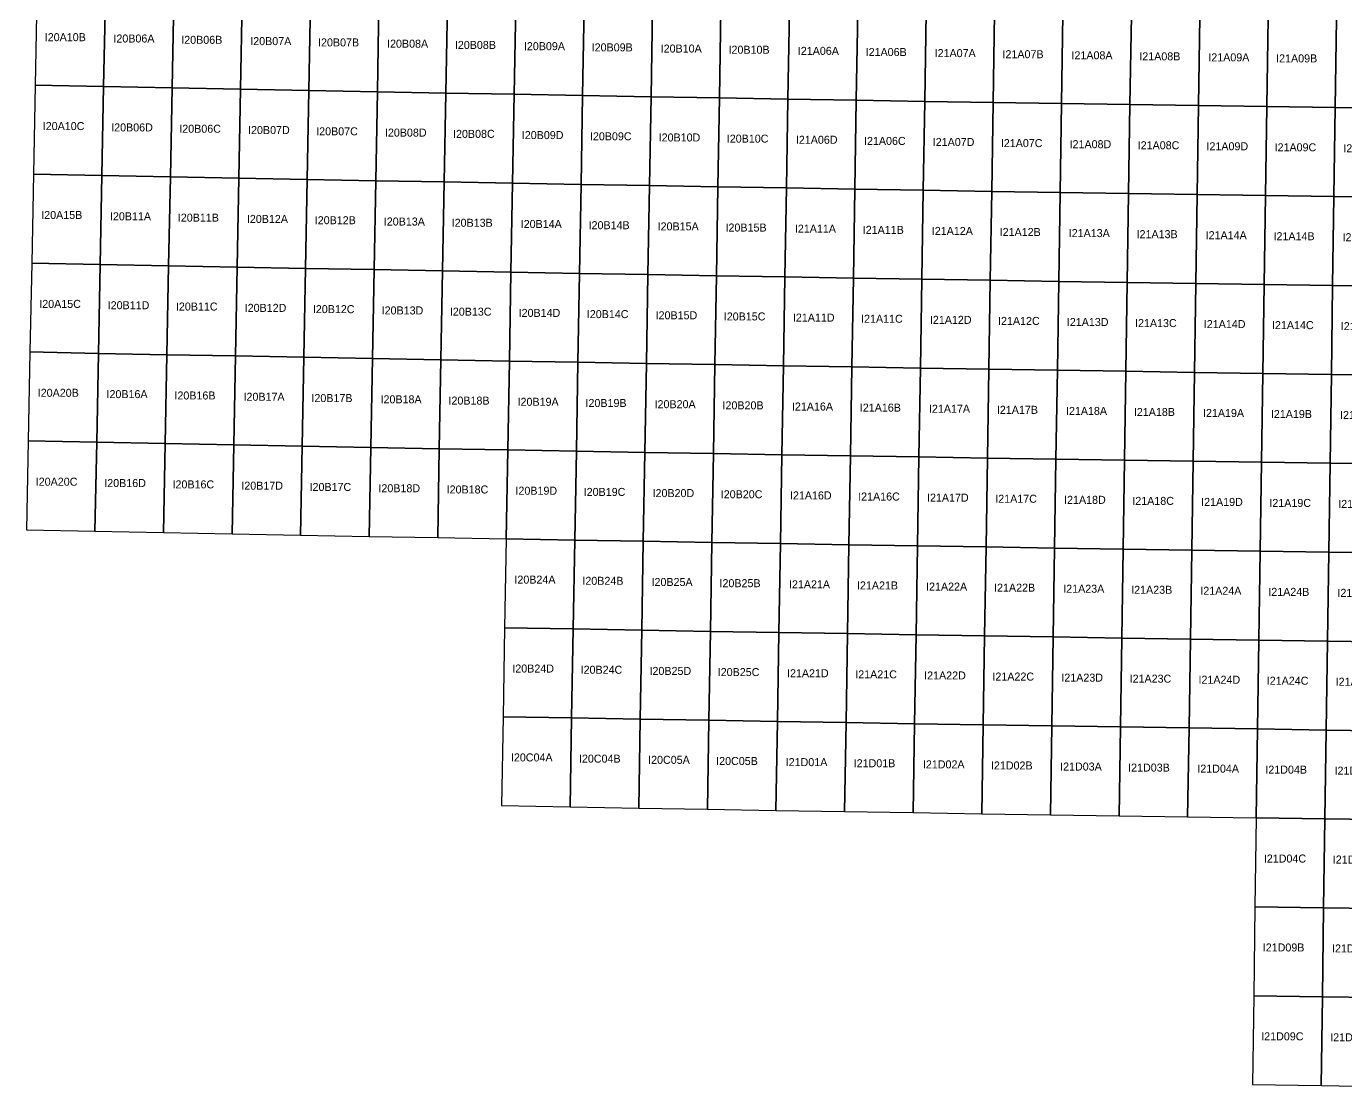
# Model space of a CAD drawing. Extents: x 333963 to 497885, y 4379816 to 4501773.
# Drawn here: x 347980 to 389189, y 4391445 to 4424548 of the extents above; entities that cross this region are included whole.
import ezdxf

# ---------------------------------------------------------------- set-up
doc = ezdxf.new("R2010")
doc.units = 0
doc.layers.add('PINDEX_5000', color=7, linetype='Continuous')

msp = doc.modelspace()

# ---------------------------------------------------------------- linework, layer by layer
at = {"layer": 'PINDEX_5000'}
for p, q in [((348311, 4425486), (348256, 4422710)), ((350448, 4425444), (350393, 4422668)), ((350393, 4422668), (350448, 4425444)), ((352584, 4425402), (352531, 4422626)), ((352531, 4422626), (352584, 4425402)), ((354721, 4425361), (354668, 4422585)), ((354668, 4422585), (354721, 4425361)), ((356857, 4425321), (356805, 4422545)), ((356805, 4422545), (356857, 4425321)), ((358994, 4425281), (358943, 4422505)), ((358943, 4422505), (358994, 4425281)), ((361131, 4425242), (361080, 4422466)), ((361080, 4422466), (361131, 4425242)), ((363267, 4425203), (363217, 4422427)), ((363217, 4422427), (363267, 4425203)), ((365404, 4425165), (365355, 4422389)), ((365355, 4422389), (365404, 4425165)), ((367540, 4425128), (367492, 4422352)), ((367492, 4422352), (367540, 4425128)), ((369677, 4425091), (369629, 4422315)), ((369629, 4422315), (369677, 4425091)), ((371813, 4425055), (371767, 4422279)), ((371767, 4422279), (371813, 4425055)), ((373950, 4425019), (373904, 4422243)), ((373904, 4422243), (373950, 4425019)), ((376086, 4424984), (376041, 4422208)), ((376041, 4422208), (376086, 4424984)), ((378223, 4424950), (378178, 4422174)), ((378178, 4422174), (378223, 4424950)), ((380359, 4424916), (380316, 4422140)), ((380316, 4422140), (380359, 4424916)), ((382496, 4424883), (382453, 4422107)), ((382453, 4422107), (382496, 4424883)), ((384632, 4424850), (384590, 4422074)), ((384590, 4422074), (384632, 4424850)), ((386769, 4424818), (386728, 4422042)), ((386728, 4422042), (386769, 4424818)), ((388905, 4424787), (388865, 4422011)), ((388865, 4422011), (388905, 4424787)), ((348256, 4422710), (348201, 4419934)), ((348256, 4422710), (350393, 4422668)), ((350393, 4422668), (348256, 4422710)), ((350393, 4422668), (350339, 4419892)), ((350339, 4419892), (350393, 4422668)), ((350393, 4422668), (352531, 4422626)), ((352531, 4422626), (350393, 4422668)), ((352531, 4422626), (352477, 4419850)), ((352477, 4419850), (352531, 4422626)), ((352531, 4422626), (354668, 4422585)), ((354668, 4422585), (352531, 4422626)), ((354668, 4422585), (354615, 4419809)), ((354615, 4419809), (354668, 4422585)), ((354668, 4422585), (356805, 4422545)), ((356805, 4422545), (354668, 4422585)), ((356805, 4422545), (356753, 4419769)), ((356753, 4419769), (356805, 4422545)), ((356805, 4422545), (358943, 4422505)), ((358943, 4422505), (356805, 4422545)), ((358943, 4422505), (358891, 4419729)), ((358891, 4419729), (358943, 4422505)), ((358943, 4422505), (361080, 4422466)), ((361080, 4422466), (358943, 4422505)), ((361080, 4422466), (361029, 4419690)), ((361029, 4419690), (361080, 4422466)), ((361080, 4422466), (363217, 4422427)), ((363217, 4422427), (361080, 4422466)), ((363217, 4422427), (363168, 4419651)), ((363168, 4419651), (363217, 4422427)), ((363217, 4422427), (365355, 4422389)), ((365355, 4422389), (363217, 4422427)), ((365355, 4422389), (365306, 4419613)), ((365306, 4419613), (365355, 4422389)), ((365355, 4422389), (367492, 4422352)), ((367492, 4422352), (365355, 4422389)), ((367492, 4422352), (367444, 4419576)), ((367444, 4419576), (367492, 4422352)), ((367492, 4422352), (369629, 4422315)), ((369629, 4422315), (367492, 4422352)), ((369629, 4422315), (369582, 4419539)), ((369582, 4419539), (369629, 4422315)), ((369629, 4422315), (371767, 4422279)), ((371767, 4422279), (369629, 4422315)), ((371767, 4422279), (371720, 4419503)), ((371720, 4419503), (371767, 4422279)), ((371767, 4422279), (373904, 4422243)), ((373904, 4422243), (371767, 4422279)), ((373904, 4422243), (373858, 4419467)), ((373858, 4419467), (373904, 4422243)), ((373904, 4422243), (376041, 4422208)), ((376041, 4422208), (373904, 4422243)), ((376041, 4422208), (375996, 4419432)), ((375996, 4419432), (376041, 4422208)), ((376041, 4422208), (378178, 4422174)), ((378178, 4422174), (376041, 4422208)), ((378178, 4422174), (378134, 4419398)), ((378134, 4419398), (378178, 4422174)), ((378178, 4422174), (380316, 4422140)), ((380316, 4422140), (378178, 4422174)), ((380316, 4422140), (380272, 4419364)), ((380272, 4419364), (380316, 4422140)), ((380316, 4422140), (382453, 4422107)), ((382453, 4422107), (380316, 4422140)), ((382453, 4422107), (382410, 4419331)), ((382410, 4419331), (382453, 4422107)), ((382453, 4422107), (384590, 4422074)), ((384590, 4422074), (382453, 4422107)), ((384590, 4422074), (384548, 4419298)), ((384548, 4419298), (384590, 4422074)), ((384590, 4422074), (386728, 4422042)), ((386728, 4422042), (384590, 4422074)), ((386728, 4422042), (386686, 4419266)), ((386686, 4419266), (386728, 4422042)), ((386728, 4422042), (388865, 4422011)), ((388865, 4422011), (386728, 4422042)), ((388865, 4422011), (388825, 4419235)), ((388825, 4419235), (388865, 4422011)), ((388865, 4422011), (391002, 4421980)), ((391002, 4421980), (388865, 4422011)), ((348201, 4419934), (348146, 4417158)), ((348201, 4419934), (350339, 4419892)), ((350339, 4419892), (348201, 4419934)), ((350339, 4419892), (350284, 4417116)), ((350284, 4417116), (350339, 4419892)), ((350339, 4419892), (352477, 4419850)), ((352477, 4419850), (350339, 4419892)), ((352477, 4419850), (352423, 4417074)), ((352423, 4417074), (352477, 4419850)), ((352477, 4419850), (354615, 4419809)), ((354615, 4419809), (352477, 4419850)), ((354615, 4419809), (354562, 4417033)), ((354562, 4417033), (354615, 4419809)), ((354615, 4419809), (356753, 4419769)), ((356753, 4419769), (354615, 4419809)), ((356753, 4419769), (356701, 4416993)), ((356701, 4416993), (356753, 4419769)), ((356753, 4419769), (358891, 4419729)), ((358891, 4419729), (356753, 4419769)), ((358891, 4419729), (358840, 4416953)), ((358840, 4416953), (358891, 4419729)), ((358891, 4419729), (361029, 4419690)), ((361029, 4419690), (358891, 4419729)), ((361029, 4419690), (360979, 4416914)), ((360979, 4416914), (361029, 4419690)), ((361029, 4419690), (363168, 4419651)), ((363168, 4419651), (361029, 4419690)), ((363168, 4419651), (363118, 4416875)), ((363118, 4416875), (363168, 4419651)), ((363168, 4419651), (365306, 4419613)), ((365306, 4419613), (363168, 4419651)), ((365306, 4419613), (365257, 4416837)), ((365257, 4416837), (365306, 4419613)), ((365306, 4419613), (367444, 4419576)), ((367444, 4419576), (365306, 4419613)), ((367444, 4419576), (367396, 4416800)), ((367396, 4416800), (367444, 4419576)), ((367444, 4419576), (369582, 4419539)), ((369582, 4419539), (367444, 4419576)), ((369582, 4419539), (369534, 4416763)), ((369534, 4416763), (369582, 4419539)), ((369582, 4419539), (371720, 4419503)), ((371720, 4419503), (369582, 4419539)), ((371720, 4419503), (371673, 4416727)), ((371673, 4416727), (371720, 4419503)), ((371720, 4419503), (373858, 4419467)), ((373858, 4419467), (371720, 4419503)), ((373858, 4419467), (373812, 4416691)), ((373812, 4416691), (373858, 4419467)), ((373858, 4419467), (375996, 4419432)), ((375996, 4419432), (373858, 4419467)), ((375996, 4419432), (375951, 4416656)), ((375951, 4416656), (375996, 4419432)), ((375996, 4419432), (378134, 4419398)), ((378134, 4419398), (375996, 4419432)), ((378134, 4419398), (378090, 4416622)), ((378090, 4416622), (378134, 4419398)), ((378134, 4419398), (380272, 4419364)), ((380272, 4419364), (378134, 4419398)), ((380272, 4419364), (380229, 4416588)), ((380229, 4416588), (380272, 4419364)), ((380272, 4419364), (382410, 4419331)), ((382410, 4419331), (380272, 4419364)), ((382410, 4419331), (382368, 4416555)), ((382368, 4416555), (382410, 4419331)), ((382410, 4419331), (384548, 4419298)), ((384548, 4419298), (382410, 4419331)), ((384548, 4419298), (384506, 4416522)), ((384506, 4416522), (384548, 4419298)), ((384548, 4419298), (386686, 4419266)), ((386686, 4419266), (384548, 4419298)), ((386686, 4419266), (386645, 4416490)), ((386645, 4416490), (386686, 4419266)), ((386686, 4419266), (388825, 4419235)), ((388825, 4419235), (386686, 4419266)), ((388825, 4419235), (388784, 4416459)), ((388784, 4416459), (388825, 4419235)), ((388825, 4419235), (390963, 4419204)), ((390963, 4419204), (388825, 4419235)), ((348146, 4417158), (348090, 4414382)), ((348146, 4417158), (350284, 4417116)), ((350284, 4417116), (348146, 4417158)), ((350284, 4417116), (350230, 4414340)), ((350230, 4414340), (350284, 4417116)), ((350284, 4417116), (352423, 4417074)), ((352423, 4417074), (350284, 4417116)), ((352423, 4417074), (352370, 4414298)), ((352370, 4414298), (352423, 4417074)), ((352423, 4417074), (354562, 4417033)), ((354562, 4417033), (352423, 4417074)), ((354562, 4417033), (354509, 4414257)), ((354509, 4414257), (354562, 4417033)), ((354562, 4417033), (356701, 4416993)), ((356701, 4416993), (354562, 4417033)), ((356701, 4416993), (356649, 4414217)), ((356649, 4414217), (356701, 4416993)), ((356701, 4416993), (358840, 4416953)), ((358840, 4416953), (356701, 4416993)), ((358840, 4416953), (358789, 4414177)), ((358789, 4414177), (358840, 4416953)), ((358840, 4416953), (360979, 4416914)), ((360979, 4416914), (358840, 4416953)), ((360979, 4416914), (360928, 4414138)), ((360928, 4414138), (360979, 4416914)), ((360979, 4416914), (363118, 4416875)), ((363118, 4416875), (360979, 4416914)), ((363118, 4416875), (363068, 4414099)), ((363068, 4414099), (363118, 4416875)), ((363118, 4416875), (365257, 4416837)), ((365257, 4416837), (363118, 4416875)), ((365257, 4416837), (365208, 4414061)), ((365208, 4414061), (365257, 4416837)), ((365257, 4416837), (367396, 4416800)), ((367396, 4416800), (365257, 4416837)), ((367396, 4416800), (367347, 4414024)), ((367347, 4414024), (367396, 4416800)), ((367396, 4416800), (369534, 4416763)), ((369534, 4416763), (367396, 4416800)), ((369534, 4416763), (369487, 4413987)), ((369487, 4413987), (369534, 4416763)), ((369534, 4416763), (371673, 4416727)), ((371673, 4416727), (369534, 4416763)), ((371673, 4416727), (371627, 4413951)), ((371627, 4413951), (371673, 4416727)), ((371673, 4416727), (373812, 4416691)), ((373812, 4416691), (371673, 4416727)), ((373812, 4416691), (373766, 4413915)), ((373766, 4413915), (373812, 4416691)), ((373812, 4416691), (375951, 4416656)), ((375951, 4416656), (373812, 4416691)), ((375951, 4416656), (375906, 4413880)), ((375906, 4413880), (375951, 4416656)), ((375951, 4416656), (378090, 4416622)), ((378090, 4416622), (375951, 4416656)), ((378090, 4416622), (378046, 4413846)), ((378046, 4413846), (378090, 4416622)), ((378090, 4416622), (380229, 4416588)), ((380229, 4416588), (378090, 4416622)), ((380229, 4416588), (380185, 4413812)), ((380185, 4413812), (380229, 4416588)), ((380229, 4416588), (382368, 4416555)), ((382368, 4416555), (380229, 4416588)), ((382368, 4416555), (382325, 4413779)), ((382325, 4413779), (382368, 4416555)), ((382368, 4416555), (384506, 4416522)), ((384506, 4416522), (382368, 4416555)), ((384506, 4416522), (384465, 4413746)), ((384465, 4413746), (384506, 4416522)), ((384506, 4416522), (386645, 4416490)), ((386645, 4416490), (384506, 4416522)), ((386645, 4416490), (386604, 4413714)), ((386604, 4413714), (386645, 4416490)), ((386645, 4416490), (388784, 4416459)), ((388784, 4416459), (386645, 4416490)), ((388784, 4416459), (388744, 4413683)), ((388744, 4413683), (388784, 4416459)), ((388784, 4416459), (390923, 4416428)), ((390923, 4416428), (388784, 4416459)), ((348090, 4414382), (348035, 4411606)), ((348090, 4414382), (350230, 4414340)), ((350230, 4414340), (348090, 4414382)), ((350230, 4414340), (350176, 4411564)), ((350176, 4411564), (350230, 4414340)), ((350230, 4414340), (352370, 4414298)), ((352370, 4414298), (350230, 4414340)), ((352370, 4414298), (352316, 4411522)), ((352316, 4411522), (352370, 4414298)), ((352370, 4414298), (354509, 4414257)), ((354509, 4414257), (352370, 4414298)), ((354509, 4414257), (354457, 4411481)), ((354457, 4411481), (354509, 4414257)), ((354509, 4414257), (356649, 4414217)), ((356649, 4414217), (354509, 4414257)), ((356649, 4414217), (356597, 4411441)), ((356597, 4411441), (356649, 4414217)), ((356649, 4414217), (358789, 4414177)), ((358789, 4414177), (356649, 4414217)), ((358789, 4414177), (358738, 4411401)), ((358738, 4411401), (358789, 4414177)), ((358789, 4414177), (360928, 4414138)), ((360928, 4414138), (358789, 4414177)), ((360928, 4414138), (360878, 4411362)), ((360878, 4411362), (360928, 4414138)), ((360928, 4414138), (363068, 4414099)), ((363068, 4414099), (360928, 4414138)), ((363068, 4414099), (363018, 4411323)), ((363018, 4411323), (363068, 4414099)), ((363068, 4414099), (365208, 4414061)), ((365208, 4414061), (363068, 4414099)), ((365208, 4414061), (365159, 4411285)), ((365159, 4411285), (365208, 4414061)), ((365208, 4414061), (367347, 4414024)), ((367347, 4414024), (365208, 4414061)), ((367347, 4414024), (367299, 4411248)), ((367299, 4411248), (367347, 4414024)), ((367347, 4414024), (369487, 4413987)), ((369487, 4413987), (367347, 4414024)), ((369487, 4413987), (369440, 4411211)), ((369440, 4411211), (369487, 4413987)), ((369487, 4413987), (371627, 4413951)), ((371627, 4413951), (369487, 4413987)), ((371627, 4413951), (371580, 4411175)), ((371580, 4411175), (371627, 4413951)), ((371627, 4413951), (373766, 4413915)), ((373766, 4413915), (371627, 4413951)), ((373766, 4413915), (373721, 4411139)), ((373721, 4411139), (373766, 4413915)), ((373766, 4413915), (375906, 4413880)), ((375906, 4413880), (373766, 4413915)), ((375906, 4413880), (375861, 4411104)), ((375861, 4411104), (375906, 4413880)), ((375906, 4413880), (378046, 4413846)), ((378046, 4413846), (375906, 4413880)), ((378046, 4413846), (378001, 4411070)), ((378001, 4411070), (378046, 4413846)), ((378046, 4413846), (380185, 4413812)), ((380185, 4413812), (378046, 4413846)), ((380185, 4413812), (380142, 4411036)), ((380142, 4411036), (380185, 4413812)), ((380185, 4413812), (382325, 4413779)), ((382325, 4413779), (380185, 4413812)), ((382325, 4413779), (382282, 4411003)), ((382282, 4411003), (382325, 4413779)), ((382325, 4413779), (384465, 4413746)), ((384465, 4413746), (382325, 4413779)), ((384465, 4413746), (384423, 4410970)), ((384423, 4410970), (384465, 4413746)), ((384465, 4413746), (386604, 4413714)), ((386604, 4413714), (384465, 4413746)), ((386604, 4413714), (386563, 4410938)), ((386563, 4410938), (386604, 4413714)), ((386604, 4413714), (388744, 4413683)), ((388744, 4413683), (386604, 4413714)), ((388744, 4413683), (388703, 4410907)), ((388703, 4410907), (388744, 4413683)), ((388744, 4413683), (390883, 4413652)), ((390883, 4413652), (388744, 4413683)), ((348035, 4411606), (347980, 4408830)), ((348035, 4411606), (350176, 4411564)), ((350176, 4411564), (348035, 4411606)), ((350176, 4411564), (350121, 4408788)), ((350121, 4408788), (350176, 4411564)), ((350176, 4411564), (352316, 4411522)), ((352316, 4411522), (350176, 4411564)), ((352316, 4411522), (352263, 4408746)), ((352263, 4408746), (352316, 4411522)), ((352316, 4411522), (354457, 4411481)), ((354457, 4411481), (352316, 4411522)), ((354457, 4411481), (354404, 4408705)), ((354404, 4408705), (354457, 4411481)), ((354457, 4411481), (356597, 4411441)), ((356597, 4411441), (354457, 4411481)), ((356597, 4411441), (356545, 4408665)), ((356545, 4408665), (356597, 4411441)), ((356597, 4411441), (358738, 4411401)), ((358738, 4411401), (356597, 4411441)), ((358738, 4411401), (358686, 4408625)), ((358686, 4408625), (358738, 4411401)), ((358738, 4411401), (360878, 4411362)), ((360878, 4411362), (358738, 4411401)), ((360878, 4411362), (360828, 4408586)), ((360828, 4408586), (360878, 4411362)), ((360878, 4411362), (363018, 4411323)), ((363018, 4411323), (360878, 4411362)), ((363018, 4411323), (362969, 4408547)), ((362969, 4408547), (363018, 4411323)), ((363018, 4411323), (365159, 4411285)), ((365159, 4411285), (363018, 4411323)), ((365159, 4411285), (365110, 4408509)), ((365110, 4408509), (365159, 4411285)), ((365159, 4411285), (367299, 4411248)), ((367299, 4411248), (365159, 4411285)), ((367299, 4411248), (367251, 4408472)), ((367251, 4408472), (367299, 4411248)), ((367299, 4411248), (369440, 4411211)), ((369440, 4411211), (367299, 4411248)), ((369440, 4411211), (369392, 4408435)), ((369392, 4408435), (369440, 4411211)), ((369440, 4411211), (371580, 4411175)), ((371580, 4411175), (369440, 4411211)), ((371580, 4411175), (371534, 4408399)), ((371534, 4408399), (371580, 4411175)), ((371580, 4411175), (373721, 4411139)), ((373721, 4411139), (371580, 4411175)), ((373721, 4411139), (373675, 4408363)), ((373675, 4408363), (373721, 4411139)), ((373721, 4411139), (375861, 4411104)), ((375861, 4411104), (373721, 4411139)), ((375861, 4411104), (375816, 4408328)), ((375816, 4408328), (375861, 4411104)), ((375861, 4411104), (378001, 4411070)), ((378001, 4411070), (375861, 4411104)), ((378001, 4411070), (377957, 4408294)), ((377957, 4408294), (378001, 4411070)), ((378001, 4411070), (380142, 4411036)), ((380142, 4411036), (378001, 4411070)), ((380142, 4411036), (380098, 4408260)), ((380098, 4408260), (380142, 4411036)), ((380142, 4411036), (382282, 4411003)), ((382282, 4411003), (380142, 4411036)), ((382282, 4411003), (382240, 4408227)), ((382240, 4408227), (382282, 4411003)), ((382282, 4411003), (384423, 4410970)), ((384423, 4410970), (382282, 4411003)), ((384423, 4410970), (384381, 4408194)), ((384381, 4408194), (384423, 4410970)), ((384423, 4410970), (386563, 4410938)), ((386563, 4410938), (384423, 4410970)), ((386563, 4410938), (386522, 4408162)), ((386522, 4408162), (386563, 4410938)), ((386563, 4410938), (388703, 4410907)), ((388703, 4410907), (386563, 4410938)), ((388703, 4410907), (388663, 4408131)), ((388663, 4408131), (388703, 4410907)), ((388703, 4410907), (390844, 4410876)), ((390844, 4410876), (388703, 4410907)), ((347980, 4408830), (350121, 4408788)), ((350121, 4408788), (352263, 4408746)), ((352263, 4408746), (354404, 4408705)), ((354404, 4408705), (356545, 4408665)), ((356545, 4408665), (358686, 4408625)), ((358686, 4408625), (360828, 4408586)), ((360828, 4408586), (362969, 4408547)), ((362969, 4408547), (362919, 4405771)), ((362969, 4408547), (365110, 4408509)), ((365110, 4408509), (362969, 4408547)), ((365110, 4408509), (365061, 4405733)), ((365061, 4405733), (365110, 4408509)), ((365110, 4408509), (367251, 4408472)), ((367251, 4408472), (365110, 4408509)), ((367251, 4408472), (367203, 4405696)), ((367203, 4405696), (367251, 4408472)), ((367251, 4408472), (369392, 4408435)), ((369392, 4408435), (367251, 4408472)), ((369392, 4408435), (369345, 4405659)), ((369345, 4405659), (369392, 4408435)), ((369392, 4408435), (371534, 4408399)), ((371534, 4408399), (369392, 4408435)), ((371534, 4408399), (371487, 4405623)), ((371487, 4405623), (371534, 4408399)), ((371534, 4408399), (373675, 4408363)), ((373675, 4408363), (371534, 4408399)), ((373675, 4408363), (373629, 4405588)), ((373629, 4405588), (373675, 4408363)), ((373675, 4408363), (375816, 4408328)), ((375816, 4408328), (373675, 4408363)), ((375816, 4408328), (375771, 4405553)), ((375771, 4405553), (375816, 4408328)), ((375816, 4408328), (377957, 4408294)), ((377957, 4408294), (375816, 4408328)), ((377957, 4408294), (377913, 4405518)), ((377913, 4405518), (377957, 4408294)), ((377957, 4408294), (380098, 4408260)), ((380098, 4408260), (377957, 4408294)), ((380098, 4408260), (380055, 4405484)), ((380055, 4405484), (380098, 4408260)), ((380098, 4408260), (382240, 4408227)), ((382240, 4408227), (380098, 4408260)), ((382240, 4408227), (382197, 4405451)), ((382197, 4405451), (382240, 4408227)), ((382240, 4408227), (384381, 4408194)), ((384381, 4408194), (382240, 4408227)), ((384381, 4408194), (384339, 4405419)), ((384339, 4405419), (384381, 4408194)), ((384381, 4408194), (386522, 4408162)), ((386522, 4408162), (384381, 4408194)), ((386522, 4408162), (386481, 4405387)), ((386481, 4405387), (386522, 4408162)), ((386522, 4408162), (388663, 4408131)), ((388663, 4408131), (386522, 4408162)), ((388663, 4408131), (388623, 4405355)), ((388623, 4405355), (388663, 4408131)), ((388663, 4408131), (390804, 4408100)), ((390804, 4408100), (388663, 4408131)), ((362919, 4405771), (362870, 4402995)), ((362919, 4405771), (365061, 4405733)), ((365061, 4405733), (362919, 4405771)), ((365061, 4405733), (365012, 4402958)), ((365012, 4402958), (365061, 4405733)), ((365061, 4405733), (367203, 4405696)), ((367203, 4405696), (365061, 4405733)), ((367203, 4405696), (367155, 4402920)), ((367155, 4402920), (367203, 4405696)), ((367203, 4405696), (369345, 4405659)), ((369345, 4405659), (367203, 4405696)), ((369345, 4405659), (369298, 4402883)), ((369298, 4402883), (369345, 4405659)), ((369345, 4405659), (371487, 4405623)), ((371487, 4405623), (369345, 4405659)), ((371487, 4405623), (371441, 4402847)), ((371441, 4402847), (371487, 4405623)), ((371487, 4405623), (373629, 4405588)), ((373629, 4405588), (371487, 4405623)), ((373629, 4405588), (373583, 4402812)), ((373583, 4402812), (373629, 4405588)), ((373629, 4405588), (375771, 4405553)), ((375771, 4405553), (373629, 4405588)), ((375771, 4405553), (375726, 4402777)), ((375726, 4402777), (375771, 4405553)), ((375771, 4405553), (377913, 4405518)), ((377913, 4405518), (375771, 4405553)), ((377913, 4405518), (377869, 4402742)), ((377869, 4402742), (377913, 4405518)), ((377913, 4405518), (380055, 4405484)), ((380055, 4405484), (377913, 4405518)), ((380055, 4405484), (380012, 4402708)), ((380012, 4402708), (380055, 4405484)), ((380055, 4405484), (382197, 4405451)), ((382197, 4405451), (380055, 4405484)), ((382197, 4405451), (382154, 4402675)), ((382154, 4402675), (382197, 4405451)), ((382197, 4405451), (384339, 4405419)), ((384339, 4405419), (382197, 4405451)), ((384339, 4405419), (384297, 4402643)), ((384297, 4402643), (384339, 4405419)), ((384339, 4405419), (386481, 4405387)), ((386481, 4405387), (384339, 4405419)), ((386481, 4405387), (386440, 4402611)), ((386440, 4402611), (386481, 4405387)), ((386481, 4405387), (388623, 4405355)), ((388623, 4405355), (386481, 4405387)), ((388623, 4405355), (388582, 4402579)), ((388582, 4402579), (388623, 4405355)), ((388623, 4405355), (390765, 4405324)), ((390765, 4405324), (388623, 4405355)), ((362870, 4402995), (362820, 4400220)), ((362870, 4402995), (365012, 4402958)), ((365012, 4402958), (362870, 4402995)), ((365012, 4402958), (364964, 4400182)), ((364964, 4400182), (365012, 4402958)), ((365012, 4402958), (367155, 4402920)), ((367155, 4402920), (365012, 4402958)), ((367155, 4402920), (367107, 4400144)), ((367107, 4400144), (367155, 4402920)), ((367155, 4402920), (369298, 4402883)), ((369298, 4402883), (367155, 4402920)), ((369298, 4402883), (369251, 4400107)), ((369251, 4400107), (369298, 4402883)), ((369298, 4402883), (371441, 4402847)), ((371441, 4402847), (369298, 4402883)), ((371441, 4402847), (371394, 4400071)), ((371394, 4400071), (371441, 4402847)), ((371441, 4402847), (373583, 4402812)), ((373583, 4402812), (371441, 4402847)), ((373583, 4402812), (373538, 4400036)), ((373538, 4400036), (373583, 4402812)), ((373583, 4402812), (375726, 4402777)), ((375726, 4402777), (373583, 4402812)), ((375726, 4402777), (375681, 4400001)), ((375681, 4400001), (375726, 4402777)), ((375726, 4402777), (377869, 4402742)), ((377869, 4402742), (375726, 4402777)), ((377869, 4402742), (377825, 4399966)), ((377825, 4399966), (377869, 4402742)), ((377869, 4402742), (380012, 4402708)), ((380012, 4402708), (377869, 4402742)), ((380012, 4402708), (379968, 4399933)), ((379968, 4399933), (380012, 4402708)), ((380012, 4402708), (382154, 4402675)), ((382154, 4402675), (380012, 4402708)), ((382154, 4402675), (382112, 4399899)), ((382112, 4399899), (382154, 4402675)), ((382154, 4402675), (384297, 4402643)), ((384297, 4402643), (382154, 4402675)), ((384297, 4402643), (384255, 4399867)), ((384255, 4399867), (384297, 4402643)), ((384297, 4402643), (386440, 4402611)), ((386440, 4402611), (384297, 4402643)), ((386440, 4402611), (386399, 4399835)), ((386399, 4399835), (386440, 4402611)), ((386440, 4402611), (388582, 4402579)), ((388582, 4402579), (386440, 4402611)), ((388582, 4402579), (388542, 4399803)), ((388542, 4399803), (388582, 4402579)), ((388582, 4402579), (390725, 4402549)), ((390725, 4402549), (388582, 4402579)), ((362820, 4400220), (364964, 4400182)), ((364964, 4400182), (367107, 4400144)), ((367107, 4400144), (369251, 4400107)), ((369251, 4400107), (371394, 4400071)), ((371394, 4400071), (373538, 4400036)), ((373538, 4400036), (375681, 4400001)), ((375681, 4400001), (377825, 4399966)), ((377825, 4399966), (379968, 4399933)), ((379968, 4399933), (382112, 4399899)), ((382112, 4399899), (384255, 4399867)), ((384255, 4399867), (386399, 4399835)), ((386399, 4399835), (386358, 4397059)), ((386399, 4399835), (388542, 4399803)), ((388542, 4399803), (386399, 4399835)), ((388542, 4399803), (388502, 4397028)), ((388502, 4397028), (388542, 4399803)), ((388542, 4399803), (390686, 4399773)), ((390686, 4399773), (388542, 4399803)), ((386358, 4397059), (386317, 4394283)), ((386358, 4397059), (388502, 4397028)), ((388502, 4397028), (386358, 4397059)), ((388502, 4397028), (388462, 4394252)), ((388462, 4394252), (388502, 4397028)), ((388502, 4397028), (390646, 4396997)), ((390646, 4396997), (388502, 4397028)), ((386317, 4394283), (386276, 4391507)), ((386317, 4394283), (388462, 4394252)), ((388462, 4394252), (386317, 4394283)), ((388462, 4394252), (388421, 4391476)), ((388421, 4391476), (388462, 4394252)), ((388462, 4394252), (390607, 4394221)), ((390607, 4394221), (388462, 4394252)), ((386276, 4391507), (388421, 4391476)), ((388421, 4391476), (390567, 4391445))]:
    msp.add_line(p, q, dxfattribs=at)

# ---------------------------------------------------------------- texts
for s, p in [('I20A10B', (348554, 4424087)), ('I20B06A', (350699, 4424045)), ('I20B06B', (352818, 4424004)), ('I20B07A', (354973, 4423963)), ('I20B07B', (357091, 4423923)), ('I20B08A', (359247, 4423883)), ('I20B08B', (361365, 4423844)), ('I20B09A', (363521, 4423806)), ('I20B09B', (365639, 4423768)), ('I20B10A', (367794, 4423731)), ('I20B10B', (369913, 4423695)), ('I21A06A', (372078, 4423659)), ('I21A06B', (374197, 4423623)), ('I21A07A', (376352, 4423589)), ('I21A07B', (378471, 4423555)), ('I21A08A', (380626, 4423521)), ('I21A08B', (382745, 4423488)), ('I21A09A', (384900, 4423456)), ('I21A09B', (387019, 4423424)), ('I20A10C', (348492, 4421311)), ('I20B06D', (350629, 4421269)), ('I20B06C', (352757, 4421228)), ('I20B07D', (354905, 4421187)), ('I20B07C', (357033, 4421147)), ('I20B08D', (359180, 4421107)), ('I20B08C', (361308, 4421068)), ('I20B09D', (363456, 4421030)), ('I20B09C', (365584, 4420992)), ('I20B10D', (367731, 4420955)), ('I20B10C', (369859, 4420919)), ('I21A06D', (372017, 4420883)), ('I21A06C', (374145, 4420847)), ('I21A07D', (376292, 4420813)), ('I21A07C', (378420, 4420779)), ('I21A08D', (380567, 4420745)), ('I21A08C', (382695, 4420712)), ('I21A09D', (384843, 4420680)), ('I21A09C', (386971, 4420648)), ('I21A10D', (389118, 4420617)), ('I20A15B', (348444, 4418535)), ('I20B11A', (350591, 4418493)), ('I20B11B', (352711, 4418452)), ('I20B12A', (354868, 4418411)), ('I20B12B', (356988, 4418371)), ('I20B13A', (359145, 4418331)), ('I20B13B', (361265, 4418292)), ('I20B14A', (363422, 4418254)), ('I20B14B', (365542, 4418216)), ('I20B15A', (367699, 4418179)), ('I20B15B', (369819, 4418143)), ('I21A11A', (371986, 4418107)), ('I21A11B', (374106, 4418071)), ('I21A12A', (376263, 4418037)), ('I21A12B', (378383, 4418003)), ('I21A13A', (380540, 4417969)), ('I21A13B', (382660, 4417936)), ('I21A14A', (384817, 4417904)), ('I21A14B', (386937, 4417872)), ('I21A15A', (389094, 4417841)), ('I20A15C', (348383, 4415759)), ('I20B11D', (350521, 4415717)), ('I20B11C', (352651, 4415676)), ('I20B12D', (354800, 4415635)), ('I20B12C', (356929, 4415595)), ('I20B13D', (359078, 4415555)), ('I20B13C', (361208, 4415516)), ('I20B14D', (363357, 4415478)), ('I20B14C', (365487, 4415440)), ('I20B15D', (367635, 4415403)), ('I20B15C', (369765, 4415367)), ('I21A11D', (371924, 4415331)), ('I21A11C', (374054, 4415295)), ('I21A12D', (376203, 4415261)), ('I21A12C', (378332, 4415227)), ('I21A13D', (380481, 4415193)), ('I21A13C', (382611, 4415160)), ('I21A14D', (384760, 4415128)), ('I21A14C', (386889, 4415096)), ('I21A15D', (389038, 4415065)), ('I20A20B', (348335, 4412983)), ('I20B16A', (350483, 4412941)), ('I20B16B', (352605, 4412899)), ('I20B17A', (354763, 4412859)), ('I20B17B', (356885, 4412819)), ('I20B18A', (359043, 4412779)), ('I20B18B', (361165, 4412740)), ('I20B19A', (363323, 4412702)), ('I20B19B', (365445, 4412664)), ('I20B20A', (367603, 4412627)), ('I20B20B', (369725, 4412591)), ('I21A16A', (371894, 4412555)), ('I21A16B', (374015, 4412520)), ('I21A17A', (376174, 4412485)), ('I21A17B', (378295, 4412451)), ('I21A18A', (380454, 4412417)), ('I21A18B', (382575, 4412384)), ('I21A19A', (384734, 4412352)), ('I21A19B', (386855, 4412320)), ('I21A20A', (389014, 4412289)), ('I20A20C', (348273, 4410207)), ('I20B16D', (350413, 4410165)), ('I20B16C', (352545, 4410123)), ('I20B17D', (354695, 4410083)), ('I20B17C', (356826, 4410043)), ('I20B18D', (358977, 4410003)), ('I20B18C', (361108, 4409964)), ('I20B19D', (363258, 4409926)), ('I20B19C', (365390, 4409888)), ('I20B20D', (367540, 4409851)), ('I20B20C', (369671, 4409815)), ('I21A16D', (371832, 4409779)), ('I21A16C', (373963, 4409744)), ('I21A17D', (376113, 4409709)), ('I21A17C', (378245, 4409675)), ('I21A18D', (380395, 4409641)), ('I21A18C', (382526, 4409608)), ('I21A19D', (384677, 4409576)), ('I21A19C', (386808, 4409544)), ('I21A20D', (388958, 4409513)), ('I20B24A', (363225, 4407150)), ('I20B24B', (365348, 4407112)), ('I20B25A', (367508, 4407075)), ('I20B25B', (369631, 4407039)), ('I21A21A', (371801, 4407003)), ('I21A21B', (373925, 4406968)), ('I21A22A', (376084, 4406933)), ('I21A22B', (378208, 4406899)), ('I21A23A', (380368, 4406865)), ('I21A23B', (382491, 4406832)), ('I21A24A', (384651, 4406800)), ('I21A24B', (386774, 4406768)), ('I21A25A', (388934, 4406737)), ('I20B24D', (363160, 4404374)), ('I20B24C', (365293, 4404336)), ('I20B25D', (367445, 4404299)), ('I20B25C', (369577, 4404263)), ('I21A21D', (371740, 4404227)), ('I21A21C', (373872, 4404192)), ('I21A22D', (376024, 4404157)), ('I21A22C', (378157, 4404123)), ('I21A23D', (380309, 4404089)), ('I21A23C', (382442, 4404057)), ('I21A24D', (384594, 4404024)), ('I21A24C', (386726, 4403993)), ('I21A25D', (388878, 4403962)), ('I20C04A', (363116, 4401598)), ('I20C04B', (365241, 4401561)), ('I20C05A', (367402, 4401523)), ('I20C05B', (369527, 4401487)), ('I21D01A', (371699, 4401451)), ('I21D01B', (373823, 4401416)), ('I21D02A', (375985, 4401381)), ('I21D02B', (378110, 4401347)), ('I21D03A', (380271, 4401314)), ('I21D03B', (382396, 4401281)), ('I21D04A', (384557, 4401248)), ('I21D04B', (386682, 4401217)), ('I21D05A', (388843, 4401186)), ('I21D04C', (386635, 4398441)), ('I21D05D', (388788, 4398410)), ('I21D09B', (386601, 4395665)), ('I21D10A', (388764, 4395634)), ('I21D09C', (386553, 4392889)), ('I21D10D', (388708, 4392858))]:
    msp.add_text(s, height=250, dxfattribs=at).set_placement(p)

doc.saveas('drawing.dxf')
